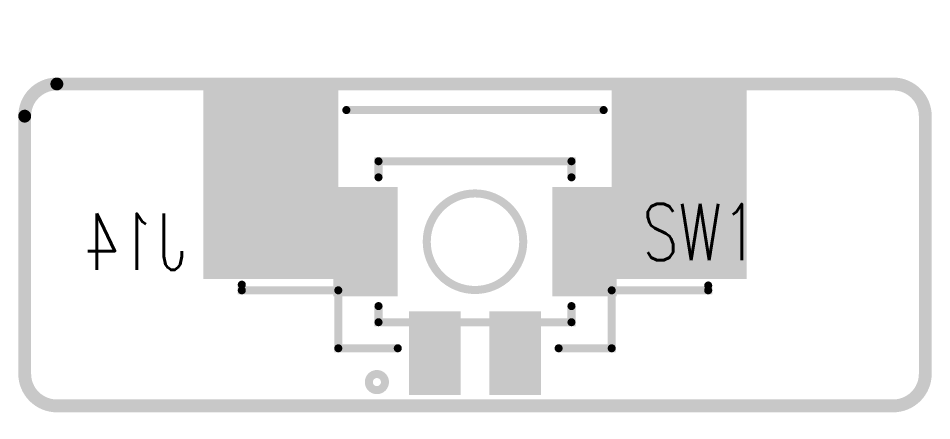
# Model space of a CAD drawing. Extents: x -38 to 223, y -39 to 96.
# Drawn here: x -7.1 to 7.1, y 77.07 to 83.32 of the extents above; entities that cross this region are included whole.
import ezdxf
from ezdxf.enums import TextEntityAlignment as Align

# ---------------------------------------------------------------- set-up
doc = ezdxf.new("R2010")
doc.units = 0
for name, color, linetype in [('2D_LINE_00', 136, 'CONTINUOUS'), ('DRIL_NPLTE_THRU_01', 4, 'CONTINUOUS'), ('DRIL_NPLTE_THRU_02', 176, 'CONTINUOUS'), ('DRIL_NPLTE_THRU_03', 216, 'CONTINUOUS'), ('DRIL_NPLTE_THRU_04', 16, 'CONTINUOUS'), ('PADS_BOT', 1, 'CONTINUOUS'), ('PADS_INNER', 136, 'CONTINUOUS'), ('PADS_TOP', 136, 'CONTINUOUS'), ('PART_BOT_2DLINE_01', 6, 'CONTINUOUS'), ('PART_NAME_01', 2, 'CONTINUOUS'), ('PART_NAME_04', 6, 'CONTINUOUS'), ('PART_TOP_2DLINE_01', 2, 'CONTINUOUS')]:
    doc.layers.add(name, color=color, linetype=linetype)
doc.styles.add('W0$125', font='simplex', dxfattribs={"width": 0.75})

# ---------------------------------------------------------------- blocks, each defined once
blk = doc.blocks.new('SMOOTH_0$2')
at = {"const_width": 0.1}
blk.add_lwpolyline([(-0.05, 0, 1), (0.05, 0, 1)], format="xyb", close=True, dxfattribs=at)
blk = doc.blocks.new('DRAWING_166')
at = {"layer": '2D_LINE_00', "const_width": 0.2}
blk.add_lwpolyline([(0.00002, -0.70168, -0.41421356), (0.50002, -0.20168), (13.50002, -0.20168, -0.41421356), (14.00002, -0.70168), (14.00002, -4.70168, -0.41421356), (13.50002, -5.20168), (0.50002, -5.20168, -0.41421356), (0.00002, -4.70168)], format="xyb", close=True, dxfattribs=at)
at = {"layer": '2D_LINE_00'}
for p in [(0.50002, -0.20168), (0.00002, -0.70168)]:
    blk.add_blockref('SMOOTH_0$2', p, dxfattribs=at)
blk = doc.blocks.new('SMOOTH_0$125')
at = {"const_width": 0.0625}
blk.add_lwpolyline([(-0.03125, 0, 1), (0.03125, 0, 1)], format="xyb", close=True, dxfattribs=at)
blk = doc.blocks.new('PART_BODY_TOP_165')
at = {"layer": 'PART_TOP_2DLINE_01', "const_width": 0.125}
for points in [[(-1.5, 1), (-1.5, 1.25), (1.5, 1.25), (1.5, 1)], [(-1.5, -1), (-1.5, -1.25), (1.5, -1.25), (1.5, -1)]]:
    blk.add_lwpolyline(points, dxfattribs=at)
blk.add_lwpolyline([(0.75, 0, 1), (-0.75, 0, 1)], format="xyb", close=True, dxfattribs=at)
at = {"layer": 'PART_TOP_2DLINE_01'}
for p in [(-1.5, 1.25), (1.5, 1.25), (-1.5, 1), (1.5, 1), (-1.5, -1), (1.5, -1), (-1.5, -1.25), (1.5, -1.25)]:
    blk.add_blockref('SMOOTH_0$125', p, dxfattribs=at)
blk = doc.blocks.new('DRIL_HOLE_0')
blk.add_lwpolyline([(0, 0, 1), (0, 0, 1)], format="xyb", close=True)
blk = doc.blocks.new('PAD_0')
blk.add_lwpolyline([(0, 0, 1), (0, 0, 1)], format="xyb", close=True)
blk = doc.blocks.new('PAD_45')
at = {"const_width": 1}
blk.add_lwpolyline([(-0.85, 0), (0.85, 0)], dxfattribs=at)
blk = doc.blocks.new('STK_TOP_83')
at = {"layer": 'DRIL_NPLTE_THRU_01'}
blk.add_blockref('DRIL_HOLE_0', (0, 0), dxfattribs=at)
at = {"layer": 'DRIL_NPLTE_THRU_02'}
blk.add_blockref('DRIL_HOLE_0', (0, 0), dxfattribs=at)
at = {"layer": 'DRIL_NPLTE_THRU_03'}
blk.add_blockref('DRIL_HOLE_0', (0, 0), dxfattribs=at)
at = {"layer": 'DRIL_NPLTE_THRU_04'}
blk.add_blockref('DRIL_HOLE_0', (0, 0), dxfattribs=at)
at = {"layer": 'PADS_BOT'}
blk.add_blockref('PAD_0', (0, 0), dxfattribs=at)
at = {"layer": 'PADS_INNER'}
blk.add_blockref('PAD_0', (0, 0), dxfattribs=at)
at = {"layer": 'PADS_TOP', "rotation": 90}
blk.add_blockref('PAD_45', (0, 0), dxfattribs=at)
blk = doc.blocks.new('SYM_TOP_45')
for name, p in [('STK_TOP_83', (-1.7, 0)), ('PART_BODY_TOP_165', (0, 0)), ('STK_TOP_83', (1.7, 0))]:
    blk.add_blockref(name, p)
blk = doc.blocks.new('PART_TOP_238')
blk.add_blockref('SYM_TOP_45', (0, 0))
at = {"layer": 'PART_NAME_01', "style": 'W0$125', "width": 0.75}
blk.add_text('SW1', height=0.875, rotation=-180, dxfattribs=at).set_placement((-2.6, -0.15), align=Align.MIDDLE_LEFT)
blk = doc.blocks.new('PART_BODY_BOT_167')
at = {"layer": 'PART_BOT_2DLINE_01', "const_width": 0.125}
blk.add_lwpolyline([(-1.4, 3.1, 1), (-1.65, 3.1, 1)], format="xyb", close=True, dxfattribs=at)
for points in [[(-3.625, 1.5875), (-3.625, 1.675), (-2.125, 1.675), (-2.125, 2.575), (-1.2, 2.575)], [(1.3, 2.575), (2.125, 2.575), (2.125, 1.675), (3.625, 1.675), (3.625, 1.6)], [(-2, -1.125), (2, -1.125)]]:
    blk.add_lwpolyline(points, dxfattribs=at)
at = {"layer": 'PART_BOT_2DLINE_01'}
for p in [(-2.125, 2.575), (-1.2, 2.575), (1.3, 2.575), (2.125, 2.575), (-3.625, 1.675), (-2.125, 1.675), (2.125, 1.675), (3.625, 1.675), (-3.625, 1.5875), (3.625, 1.6), (-2, -1.125), (2, -1.125)]:
    blk.add_blockref('SMOOTH_0$125', p, dxfattribs=at)
blk = doc.blocks.new('PAD_46')
at = {"const_width": 0.8}
blk.add_lwpolyline([(-0.65, 0), (0.65, 0)], dxfattribs=at)
blk = doc.blocks.new('STK_BOT_87')
at = {"layer": 'DRIL_NPLTE_THRU_01'}
blk.add_blockref('DRIL_HOLE_0', (0, 0), dxfattribs=at)
at = {"layer": 'DRIL_NPLTE_THRU_02'}
blk.add_blockref('DRIL_HOLE_0', (0, 0), dxfattribs=at)
at = {"layer": 'DRIL_NPLTE_THRU_03'}
blk.add_blockref('DRIL_HOLE_0', (0, 0), dxfattribs=at)
at = {"layer": 'DRIL_NPLTE_THRU_04'}
blk.add_blockref('DRIL_HOLE_0', (0, 0), dxfattribs=at)
at = {"layer": 'PADS_BOT', "rotation": 90}
blk.add_blockref('PAD_46', (0, 0), dxfattribs=at)
at = {"layer": 'PADS_INNER'}
blk.add_blockref('PAD_0', (0, 0), dxfattribs=at)
at = {"layer": 'PADS_TOP'}
blk.add_blockref('PAD_0', (0, 0), dxfattribs=at)
blk = doc.blocks.new('PAD_2')
at = {"const_width": 2.1}
blk.add_lwpolyline([(-1.5, 0), (1.5, 0)], dxfattribs=at)
blk = doc.blocks.new('STK_BOT_5')
at = {"layer": 'DRIL_NPLTE_THRU_01'}
blk.add_blockref('DRIL_HOLE_0', (0, 0), dxfattribs=at)
at = {"layer": 'DRIL_NPLTE_THRU_02'}
blk.add_blockref('DRIL_HOLE_0', (0, 0), dxfattribs=at)
at = {"layer": 'DRIL_NPLTE_THRU_03'}
blk.add_blockref('DRIL_HOLE_0', (0, 0), dxfattribs=at)
at = {"layer": 'DRIL_NPLTE_THRU_04'}
blk.add_blockref('DRIL_HOLE_0', (0, 0), dxfattribs=at)
at = {"layer": 'PADS_BOT', "rotation": 90}
blk.add_blockref('PAD_2', (0, 0), dxfattribs=at)
at = {"layer": 'PADS_INNER'}
blk.add_blockref('PAD_0', (0, 0), dxfattribs=at)
at = {"layer": 'PADS_TOP'}
blk.add_blockref('PAD_0', (0, 0), dxfattribs=at)
blk = doc.blocks.new('SYM_BOT_46')
for name, p in [('STK_BOT_87', (-0.625, 2.65)), ('STK_BOT_87', (0.625, 2.65)), ('PART_BODY_BOT_167', (0, 0)), ('STK_BOT_5', (-3.175, 0)), ('STK_BOT_5', (3.175, 0))]:
    blk.add_blockref(name, p)
blk = doc.blocks.new('PART_BOT_257')
blk.add_blockref('SYM_BOT_46', (0, 0))
at = {"layer": 'PART_NAME_04', "style": 'W0$125', "width": 0.75}
blk.add_text('J14', height=0.875, rotation=-180, dxfattribs=at).set_placement((-4.5, 0.92), align=Align.MIDDLE_LEFT)

msp = doc.modelspace()

# ---------------------------------------------------------------- block references
at = {"xscale": -1, "rotation": -180}
msp.add_blockref('PART_BOT_257', (0.00002, 80.76832), dxfattribs=at)
msp.add_blockref('DRAWING_166', (-7, 82.5))
at = {"rotation": 180}
msp.add_blockref('PART_TOP_238', (0.00002, 79.84832), dxfattribs=at)

doc.saveas('drawing.dxf')
